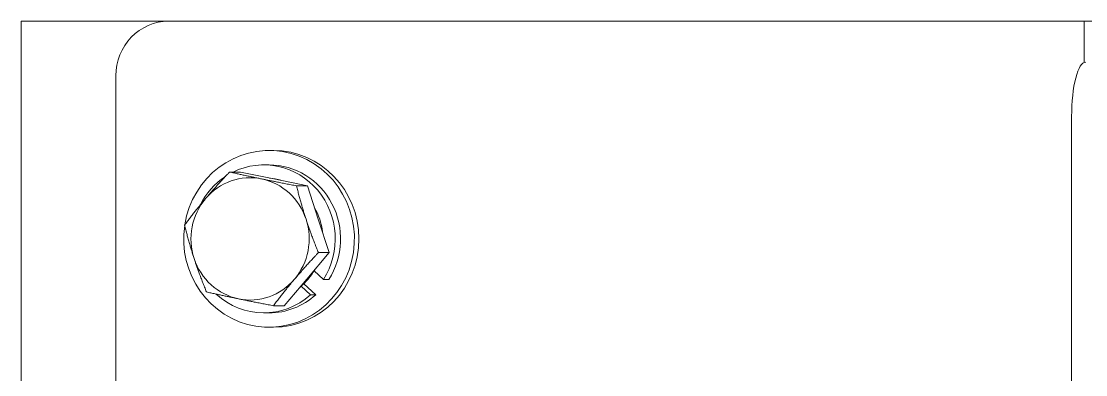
# Model space of a CAD drawing. Header units: inches. Extents: x 17 to 469, y 7 to 301.
# Drawn here: x 236.121 to 241.011, y 121.403 to 123.027 of the extents above; entities that cross this region are included whole.
import ezdxf

# ---------------------------------------------------------------- set-up
doc = ezdxf.new("R2010")
doc.units = ezdxf.units.IN
doc.header["$LTSCALE"] = 14
doc.header["$MEASUREMENT"] = 0
doc.layers.add('Visible (ANSI)', color=7, linetype='Continuous', lineweight=50)

msp = doc.modelspace()

# ---------------------------------------------------------------- linework, layer by layer
at = {"layer": 'Visible (ANSI)', "linetype": 'Continuous', "lineweight": 18}
for p, q in [((236.797347, 123.026895), (236.121432, 123.026895)), ((236.121432, 123.026895), (236.121432, 120.916895)), ((240.083287, 123.026895), (236.797347, 123.026895)), ((240.083287, 123.026895), (240.619113, 123.026895)), ((241.003034, 123.026895), (240.619113, 123.026895)), ((241.003034, 122.837571), (241.003034, 123.026895)), ((241.003034, 123.026895), (241.101385, 123.026895)), ((236.555866, 122.776895), (236.555866, 120.776895)), ((240.946131, 115.089395), (240.946131, 122.589395)), ((237.259605, 122.432895), (237.28031, 122.432895)), ((237.128083, 122.334154), (237.078156, 122.334154)), ((237.128083, 122.334154), (237.281777, 122.302492)), ((237.259605, 122.366895), (237.235276, 122.366895)), ((237.281777, 122.302492), (237.435471, 122.270829)), ((237.435471, 122.270829), (237.385544, 122.270829)), ((237.435471, 122.270829), (237.485832, 122.117199)), ((237.485832, 122.117199), (237.536192, 121.96357)), ((237.536192, 121.96357), (237.432859, 121.841603)), ((237.536192, 121.96357), (237.486265, 121.96357)), ((237.50974, 121.840185), (237.466392, 121.879547)), ((237.432859, 121.841603), (237.329526, 121.719636)), ((237.40652, 121.808879), (237.449868, 121.769516)), ((237.474197, 121.769516), (237.418776, 121.819842)), ((237.534069, 121.840185), (237.50974, 121.840185)), ((237.474197, 121.769516), (237.449868, 121.769516)), ((237.329526, 121.719636), (237.279599, 121.719636)), ((237.259605, 121.686895), (237.235276, 121.686895)), ((237.259605, 121.620895), (237.28031, 121.620895))]:
    msp.add_line(p, q, dxfattribs=at)
for centre, major_axis, ratio, start_param, end_param in [((236.797347, 122.776895), (0, 0.25), 0.96592583, 0, 1.57079633), ((241.010836, 122.589395), (0, 0.25), 0.25881905, 0, 1.57079633), ((237.259605, 122.026895), (0, -0.406), 0.96592583, 4.56044912, 10.8358174), ((237.28031, 122.026895), (0, -0.406), 0.96592583, 0, 3.14159265), ((237.235276, 122.026895), (0, 0.34), 0.96592583, 4.13104425, 6.72564015), ((237.259605, 122.026895), (0, 0.34), 0.96592583, 4.13104425, 6.28318531), ((237.235276, 122.026895), (0, 0.34), 0.96592583, 0.56666627, 1.09864136), ((237.172382, 122.026895), (0, 0.281), 0.96592583, 6.08675997, 7.13395752), ((237.172382, 122.026895), (0, 0.281), 0.96592583, 5.03956242, 6.08675997), ((237.235276, 122.026895), (0, 0.281), 0.96592583, 5.99025239, 6.18326755), ((237.172382, 122.026895), (0, -0.281), 0.96592583, 3.99236487, 5.03956242), ((237.235276, 122.026895), (0, -0.281), 0.96592583, 1.68506894, 2.11087059), ((237.172382, 122.026895), (0, 0.281), 0.96592583, 3.99236487, 5.03956242), ((237.172382, 122.026895), (0, -0.281), 0.96592583, 5.03956242, 6.08675997), ((237.235276, 122.026895), (0, -0.281), 0.96592583, 0.66114907, 1.04039536), ((237.172382, 122.026895), (0, -0.281), 0.96592583, 6.08675997, 7.13395752), ((237.235276, 122.026895), (0, -0.34), 0.96592583, 5.55505667, 6.99527814), ((237.259605, 122.026895), (0, -0.34), 0.96592583, 0, 0.71209283)]:
    msp.add_ellipse(centre, major_axis=major_axis, ratio=ratio, start_param=start_param, end_param=end_param, dxfattribs=at)
for points in [[(236.968327, 122.212187), (237.016284, 122.268792), (237.078156, 122.334154)], [(237.078156, 122.334154), (237.154025, 122.317186), (237.225354, 122.302492)], [(237.225354, 122.302492), (237.296684, 122.287797), (237.385544, 122.270829)], [(237.385544, 122.270829), (237.406037, 122.188499), (237.429409, 122.117199)], [(236.87149, 122.09022), (236.92037, 122.155582), (236.968327, 122.212187)], [(236.915354, 121.936591), (236.891982, 122.00789), (236.87149, 122.09022)], [(237.429409, 122.117199), (237.452781, 122.0459), (237.486265, 121.96357)], [(237.486265, 121.96357), (237.424394, 121.898208), (237.376436, 121.841603)], [(236.972211, 121.782961), (236.938727, 121.865291), (236.915354, 121.936591)], [(237.376436, 121.841603), (237.328479, 121.784998), (237.279599, 121.719636)], [(237.119409, 121.751299), (237.048079, 121.765993), (236.972211, 121.782961)], [(237.279599, 121.719636), (237.190739, 121.736604), (237.119409, 121.751299)]]:
    msp.add_rational_spline(points, [1, 1.0379548493, 1], degree=2, dxfattribs=at)

doc.saveas('drawing.dxf')
